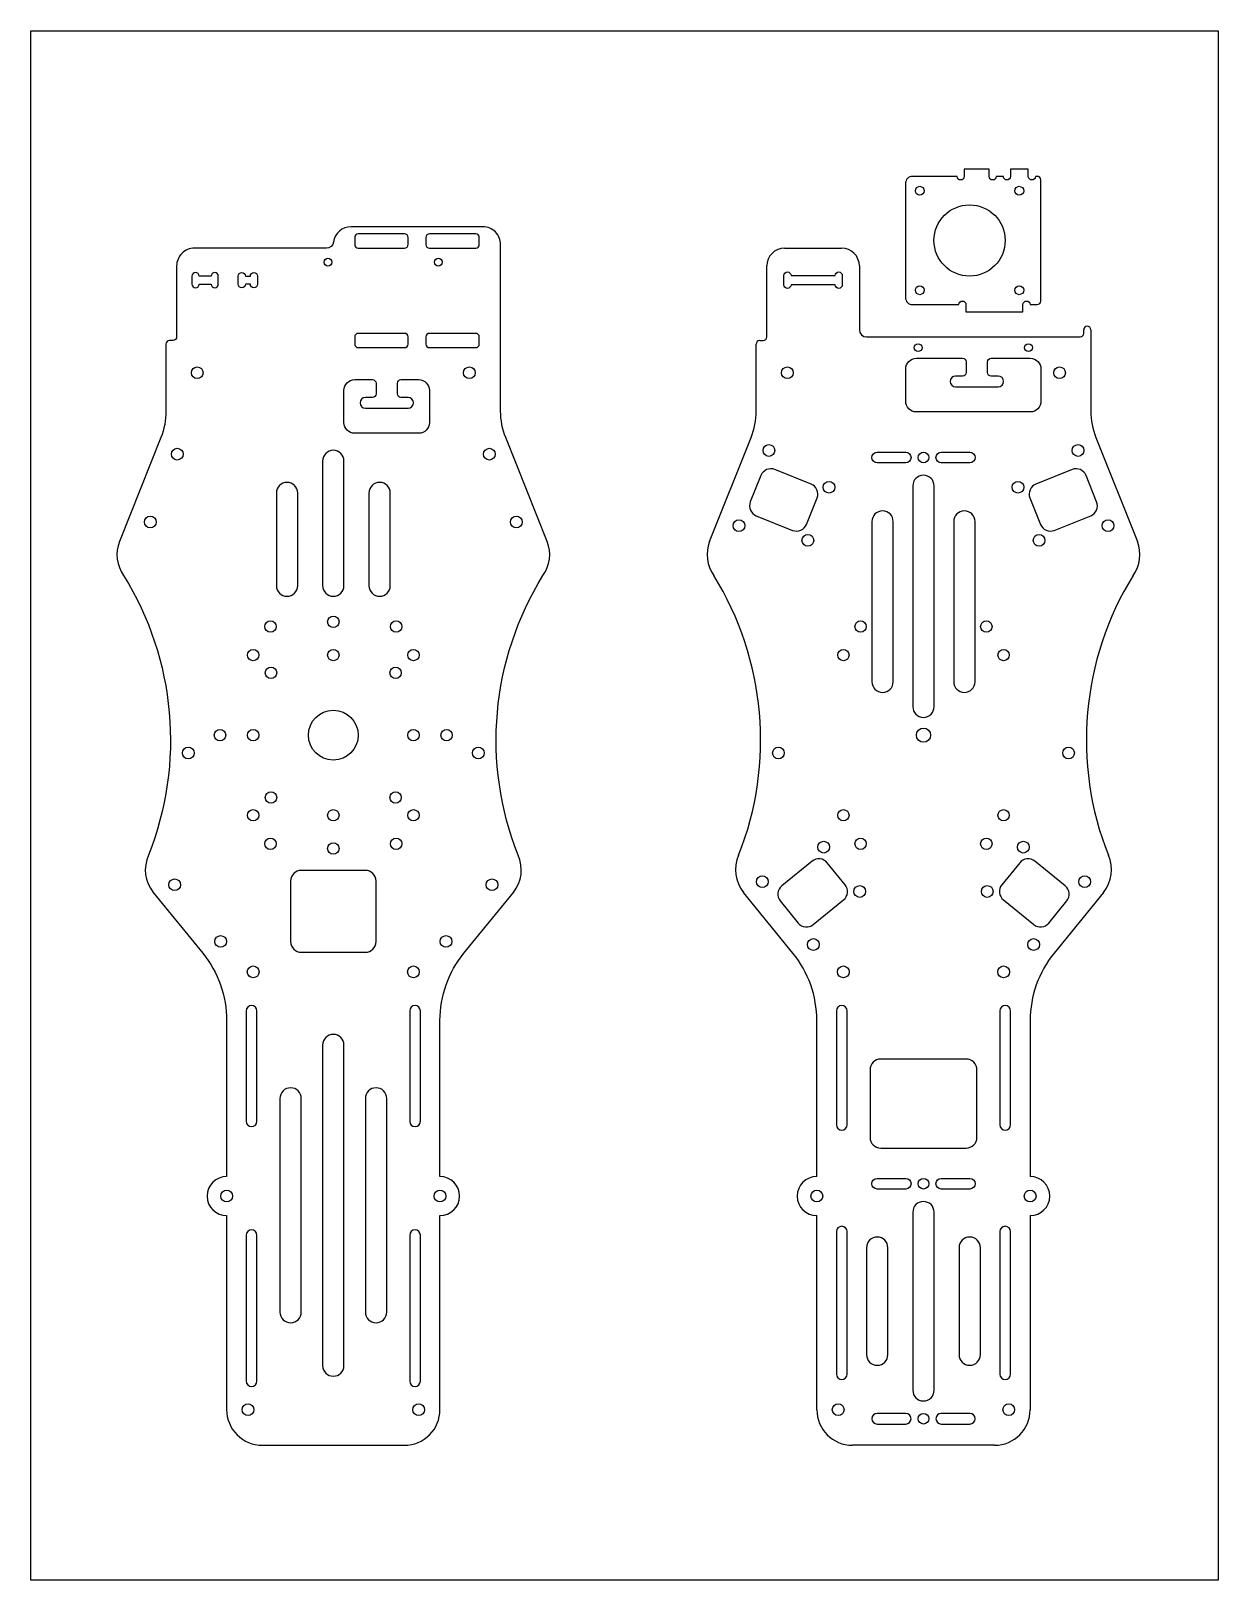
# Model space of a CAD drawing. Extents: x 106949 to 107283, y -63146 to -62711.
import ezdxf

# ---------------------------------------------------------------- set-up
doc = ezdxf.new("R2010")
doc.units = 0
doc.layers.add('桐木', color=3, linetype='CONTINUOUS')
doc.layers.add('金属', color=5, linetype='CONTINUOUS')

msp = doc.modelspace()

# ---------------------------------------------------------------- linework, layer by layer
at = {"layer": '桐木', "color": 0}
for points in [[(107055.19, -62771.41), (107055.19, -62769.41, 0.414214), (107054.19, -62768.41), (107041.19, -62768.41, 0.414214), (107040.19, -62769.41), (107040.19, -62771.41, 0.414214), (107041.19, -62772.41), (107054.19, -62772.41, 0.414214)], [(107075.19, -62771.41), (107075.19, -62769.41, 0.414214), (107074.19, -62768.41), (107061.19, -62768.41, 0.414214), (107060.19, -62769.41), (107060.19, -62771.41, 0.414214), (107061.19, -62772.41), (107074.19, -62772.41, 0.414214)], [(106994.49, -62780.26), (106994.49, -62782.56, 1), (106996.49, -62782.56), (106999.89, -62782.56, 1), (107001.89, -62782.56), (107001.89, -62780.26, 1), (106999.89, -62780.26), (106996.49, -62780.26, 1)], [(107012.89, -62782.56, -1), (107010.89, -62782.56), (107009.49, -62782.56, -1), (107007.49, -62782.56), (107007.49, -62780.26, -1), (107009.49, -62780.26), (107010.89, -62780.26, -1), (107012.89, -62780.26), (107012.89, -62780.26)], [(107177.14, -62782.71, -1), (107175.14, -62782.71), (107162.74, -62782.71, -1), (107160.74, -62782.71), (107160.74, -62780.11, -1), (107162.74, -62780.11), (107175.14, -62780.11, -1), (107177.14, -62780.11)], [(107055.19, -62799.35), (107055.19, -62797.35, 0.414214), (107054.19, -62796.35), (107041.19, -62796.35, 0.414214), (107040.19, -62797.35), (107040.19, -62799.35, 0.414214), (107041.19, -62800.35), (107054.19, -62800.35, 0.414214)], [(107075.19, -62799.35), (107075.19, -62797.35, 0.414214), (107074.19, -62796.35), (107061.19, -62796.35, 0.414214), (107060.19, -62797.35), (107060.19, -62799.35, 0.414214), (107061.19, -62800.35), (107074.19, -62800.35, 0.414214)], [(107031.19, -62867.2, 1), (107037.19, -62867.2), (107037.19, -62832.2, 1), (107031.19, -62832.2)], [(107194.94, -62829.7, -1), (107194.94, -62832.7), (107186.94, -62832.7, -1), (107186.94, -62829.7)], [(107204.94, -62832.7, -1), (107204.94, -62829.7), (107212.94, -62829.7, -1), (107212.94, -62832.7)], [(107158.17, -62834.6, 0.414214), (107154.27, -62836.27), (107151.31, -62843.7, 0.414214), (107152.99, -62847.6), (107163.2, -62851.67, 0.414214), (107167.1, -62850), (107170.06, -62842.56, 0.414214), (107168.39, -62838.67)], [(107196.94, -62901.2, 1), (107202.94, -62901.2), (107202.94, -62839.2, 1), (107196.94, -62839.2)], [(107241.72, -62834.6), (107231.5, -62838.67, 0.414214), (107229.83, -62842.56), (107232.79, -62850, 0.414214), (107236.69, -62851.67), (107246.9, -62847.6, 0.414214), (107248.58, -62843.7), (107245.62, -62836.27, 0.414214)], [(107018.19, -62841.2), (107018.19, -62867.2, 1), (107024.19, -62867.2), (107024.19, -62841.2, 1)], [(107044.19, -62841.2), (107044.19, -62867.2, 1), (107050.19, -62867.2), (107050.19, -62841.2, 1)], [(107185.44, -62849.2), (107185.44, -62894.2, 1), (107191.44, -62894.2), (107191.44, -62849.2, 1)], [(107208.44, -62849.2), (107208.44, -62894.2, 1), (107214.44, -62894.2), (107214.44, -62849.2, 1)], [(107164.75, -62961.96, 0.414214), (107168.97, -62962.4), (107177.51, -62955.46, 0.414214), (107177.94, -62951.24), (107172.9, -62945.03, 0.414214), (107168.68, -62944.59), (107160.14, -62951.53, 0.414214), (107159.71, -62955.75)], [(107240.18, -62955.75, 0.414214), (107239.75, -62951.53), (107231.21, -62944.59, 0.414214), (107226.99, -62945.03), (107221.94, -62951.24, 0.414214), (107222.38, -62955.46), (107230.92, -62962.4, 0.414214), (107235.14, -62961.96)], [(107043.19, -62947.18), (107025.19, -62947.18, 0.414214), (107022.19, -62950.18), (107022.19, -62967.18, 0.414214), (107025.19, -62970.18), (107043.19, -62970.18, 0.414214), (107046.19, -62967.18), (107046.19, -62950.18, 0.414214)], [(107009.73, -63017.65, 1), (107012.73, -63017.65), (107012.73, -62986.65, 1), (107009.73, -62986.65)], [(107058.65, -63017.65), (107058.65, -62986.65, 1), (107055.65, -62986.65), (107055.65, -63017.65, 1)], [(107178.49, -63018.65), (107178.49, -62986.65, 1), (107175.49, -62986.65), (107175.49, -63018.65, 1)], [(107221.4, -63018.65, 1), (107224.4, -63018.65), (107224.4, -62986.65, 1), (107221.4, -62986.65)], [(107031.19, -63086.25, 1), (107037.19, -63086.25), (107037.19, -62996.25, 1), (107031.19, -62996.25)], [(107214.94, -63022.18), (107214.94, -63003.18, 0.414214), (107211.94, -63000.18), (107187.94, -63000.18, 0.414214), (107184.94, -63003.18), (107184.94, -63022.18, 0.414214), (107187.94, -63025.18), (107211.94, -63025.18, 0.414214)], [(107019.19, -63011.25), (107019.19, -63071.25, 1), (107025.19, -63071.25), (107025.19, -63011.25, 1)], [(107043.19, -63011.25), (107043.19, -63071.25, 1), (107049.19, -63071.25), (107049.19, -63011.25, 1)], [(107194.94, -63033.68, -1), (107194.94, -63036.68), (107186.94, -63036.68, -1), (107186.94, -63033.68)], [(107204.94, -63036.68, -1), (107204.94, -63033.68), (107212.94, -63033.68, -1), (107212.94, -63036.68)], [(107202.94, -63043.18, 1), (107196.94, -63043.18), (107196.94, -63093.18, 1), (107202.94, -63093.18)], [(107178.49, -63048.65, 1), (107175.49, -63048.65), (107175.49, -63088.65, 1), (107178.49, -63088.65)], [(107189.94, -63083.18), (107189.94, -63053.18, 1), (107183.94, -63053.18), (107183.94, -63083.18, 1)], [(107215.94, -63083.18), (107215.94, -63053.18, 1), (107209.94, -63053.18), (107209.94, -63083.18, 1)], [(107221.4, -63048.65), (107221.4, -63088.65, 1), (107224.4, -63088.65), (107224.4, -63048.65, 1)], [(107194.94, -63102.68, 1), (107194.94, -63099.68), (107186.94, -63099.68, 1), (107186.94, -63102.68)], [(107204.94, -63099.68, 1), (107204.94, -63102.68), (107212.94, -63102.68, 1), (107212.94, -63099.68)]]:
    msp.add_lwpolyline(points, format="xyb", close=True, dxfattribs=at)
for points in [[(107220.94, -62811.35, 1), (107220.94, -62808.35), (107218.94, -62808.35, -0.414214), (107217.94, -62807.35), (107217.94, -62804.35, -0.414214), (107218.94, -62803.35), (107229.94, -62803.35, -0.414214), (107232.94, -62806.35), (107232.94, -62815.41, -0.414214), (107229.94, -62818.41), (107197.94, -62818.41, -0.414214), (107194.94, -62815.41), (107194.94, -62806.35, -0.414214), (107197.94, -62803.35), (107210.94, -62803.35, -0.414214), (107211.94, -62804.35), (107211.94, -62807.35, -0.414214), (107210.94, -62808.35), (107208.94, -62808.35, 1), (107208.94, -62811.35), (107220.94, -62811.35)], [(107055.19, -62817.35, 1), (107055.19, -62814.35), (107053.19, -62814.35, -0.414214), (107052.19, -62813.35), (107052.19, -62810.35, -0.414214), (107053.19, -62809.35), (107058.19, -62809.35, -0.414214), (107061.19, -62812.35), (107061.19, -62821.41, -0.414214), (107058.19, -62824.41), (107040.19, -62824.41, -0.414214), (107037.19, -62821.41), (107037.19, -62812.35, -0.414214), (107040.19, -62809.35), (107045.19, -62809.35, -0.414214), (107046.19, -62810.35), (107046.19, -62813.35, -0.414214), (107045.19, -62814.35), (107043.19, -62814.35, 1), (107043.19, -62817.35), (107055.19, -62817.35)], [(107012.73, -63049.65, 1), (107009.73, -63049.65), (107009.73, -63090.65, 1), (107012.73, -63090.65), (107012.73, -63049.65)], [(107055.65, -63049.65), (107055.65, -63090.65, 1), (107058.65, -63090.65), (107058.65, -63049.65, 1), (107055.65, -63049.65)]]:
    msp.add_lwpolyline(points, format="xyb", dxfattribs=at)
for centre, radius in [((107198.91, -62756.3), 1.25), ((107226.84, -62756.3), 1.25), ((107212.88, -62770.26), 10), ((107032.69, -62776.35), 1.1), ((107063.69, -62776.35), 1.1), ((107198.91, -62784.23), 1.25), ((107226.84, -62784.23), 1.25), ((107198.44, -62800.35), 1.1), ((107229.44, -62800.35), 1.1), ((106995.97, -62807.41), 1.65), ((107072.41, -62807.41), 1.65), ((107161.72, -62807.41), 1.65), ((107238.16, -62807.41), 1.65), ((106990.36, -62830.28), 1.65), ((107078.02, -62830.28), 1.65), ((107156.53, -62829.24), 1.65), ((107243.36, -62829.24), 1.65), ((107199.94, -62831.2), 1.5), ((107173.41, -62839.56), 1.65), ((107226.48, -62839.56), 1.65), ((106982.78, -62849.33), 1.65), ((107085.6, -62849.33), 1.65), ((107148.11, -62850.37), 1.65), ((107251.78, -62850.37), 1.65), ((107167.47, -62854.48), 1.65), ((107232.42, -62854.48), 1.65), ((107034.19, -62877.38), 1.6), ((107016.54, -62878.7), 1.6), ((107051.85, -62878.7), 1.6), ((107182.29, -62878.7), 1.6), ((107217.6, -62878.7), 1.6), ((107011.69, -62886.7), 1.6), ((107034.19, -62886.7), 1.6), ((107056.69, -62886.7), 1.6), ((107177.44, -62886.7), 1.6), ((107222.44, -62886.7), 1.6), ((107016.69, -62891.7), 1.6), ((107051.69, -62891.7), 1.6), ((107034.19, -62909.2), 7), ((107199.94, -62909.2), 2), ((107002.37, -62909.2), 1.6), ((107011.69, -62909.2), 1.6), ((107056.69, -62909.2), 1.6), ((107066.01, -62909.2), 1.6), ((106993.45, -62914.2), 1.65), ((107074.93, -62914.2), 1.65), ((107159.2, -62914.2), 1.65), ((107240.69, -62914.2), 1.65), ((107016.69, -62926.7), 1.6), ((107051.69, -62926.7), 1.6), ((107011.69, -62931.7), 1.6), ((107034.19, -62931.7), 1.6), ((107056.69, -62931.7), 1.6), ((107177.44, -62931.7), 1.6), ((107222.44, -62931.7), 1.6), ((107016.54, -62939.7), 1.6), ((107034.19, -62941.02), 1.6), ((107051.85, -62939.7), 1.6), ((107171.91, -62940.65), 1.65), ((107182.29, -62939.7), 1.6), ((107217.6, -62939.7), 1.6), ((107227.98, -62940.65), 1.65), ((106989.62, -62951.22), 1.65), ((107078.76, -62951.22), 1.65), ((107154.67, -62950.35), 1.65), ((107245.22, -62950.35), 1.65), ((107182.04, -62953.1), 1.65), ((107217.85, -62953.1), 1.65), ((107002.55, -62967.13), 1.65), ((107065.83, -62967.13), 1.65), ((107169.02, -62968), 1.65), ((107230.87, -62968), 1.65), ((107011.69, -62975.68), 1.65), ((107056.69, -62975.68), 1.65), ((107177.44, -62975.68), 1.65), ((107222.44, -62975.68), 1.65), ((107004.23, -63038.65), 1.65), ((107064.15, -63038.65), 1.65), ((107169.99, -63038.65), 1.65), ((107199.94, -63035.18), 1.5), ((107229.9, -63038.65), 1.65), ((107010.23, -63098.65), 1.65), ((107058.15, -63098.65), 1.65), ((107175.99, -63098.65), 1.65), ((107223.9, -63098.65), 1.65), ((107199.94, -63101.18), 1.5)]:
    msp.add_circle(centre, radius, dxfattribs=at)
at = {"layer": '金属', "color": 0}
for p, q in [((107160.94, -62772.41), (107176.94, -62772.41)), ((107155.94, -62797.35), (107155.94, -62777.41)), ((107181.94, -62777.41), (107181.94, -62795.35)), ((107153.94, -62798.35), (107154.94, -62798.35)), ((107183.94, -62797.35), (107243.94, -62797.35)), ((107244.94, -62796.35), (107244.94, -62795.35)), ((107246.94, -62795.35), (107246.94, -62818.2)), ((107152.94, -62818.2), (107152.94, -62799.35)), ((107139.88, -62854.82), (107151.52, -62825.6)), ((107248.37, -62825.6), (107260.01, -62854.82)), ((107163.26, -62970.43), (107149.38, -62953.36)), ((107250.51, -62953.36), (107236.63, -62970.43)), ((107169.99, -63033.15), (107169.99, -62989.36)), ((107229.9, -62989.36), (107229.9, -63033.15)), ((107169.99, -63098.65), (107169.99, -63044.15)), ((107229.9, -63044.15), (107229.9, -63098.65)), ((107219.9, -63108.65), (107179.99, -63108.65))]:
    msp.add_line(p, q, dxfattribs=at)
msp.add_lwpolyline([(106949.28, -62711.42), (107282.66, -62711.42), (107282.66, -63146.49), (106949.28, -63146.49)], close=True, dxfattribs=at)
for points in [[(107218.38, -62752.26), (107218.38, -62750.26), (107211.38, -62750.26), (107211.38, -62752.26, -1), (107209.38, -62752.26), (107196.88, -62752.26, 0.414214), (107194.88, -62754.26), (107194.88, -62786.26, 0.414214), (107196.88, -62788.26), (107209.88, -62788.26, -1), (107211.88, -62788.26), (107211.88, -62790.26), (107227.88, -62790.26), (107227.88, -62788.26, -1), (107229.88, -62788.26), (107231.88, -62788.26, 0.414214), (107232.88, -62787.26), (107232.88, -62753.26, 0.414214), (107231.88, -62752.26), (107231.38, -62752.26, -1), (107229.38, -62752.26), (107229.38, -62750.26), (107224.38, -62750.26), (107224.38, -62752.26, -1), (107222.38, -62752.26), (107220.38, -62752.26, -1), (107218.38, -62752.26)], [(107093.08, -62864.35, 0.255902), (107094.25, -62854.82), (107082.61, -62825.6, -0.095066), (107081.19, -62818.2), (107081.19, -62771.41, 0.414214), (107076.19, -62766.41), (107039.19, -62766.41, 0.372825), (107034.24, -62770.7, -0.372825), (107032.26, -62772.41), (106995.19, -62772.41, 0.414214), (106990.19, -62777.41), (106990.19, -62797.35, -0.414214), (106989.19, -62798.35), (106988.19, -62798.35, 0.414214), (106987.19, -62799.35), (106987.19, -62818.2, -0.095066), (106985.77, -62825.6), (106974.13, -62854.82, 0.255902), (106975.3, -62864.35, -0.237284), (106982.27, -62942.94, 0.283716), (106983.63, -62953.36), (106997.51, -62970.43, -0.172321), (107004.23, -62989.36), (107004.23, -63033.15, 1), (107004.23, -63044.15), (107004.23, -63098.65, 0.414214), (107014.23, -63108.65), (107054.15, -63108.65, 0.414214), (107064.15, -63098.65), (107064.15, -63044.15, 1), (107064.15, -63033.15), (107064.15, -62989.36, -0.172321), (107070.87, -62970.43), (107084.75, -62953.36, 0.283716), (107086.11, -62942.94, -0.237284), (107093.08, -62864.35)]]:
    msp.add_lwpolyline(points, format="xyb", dxfattribs=at)
for centre, radius, start, end in [((107160.94, -62777.41), 5, 90, 180), ((107176.94, -62777.41), 5, 0, 90), ((107153.94, -62799.35), 1, 90, 180), ((107154.94, -62797.35), 1, 270, 0), ((107183.94, -62795.35), 2, 180, 270), ((107243.94, -62796.35), 1, 270, 360), ((107245.94, -62795.35), 1, 0, 180), ((107132.94, -62818.2), 20, 338.2778, 0), ((107266.94, -62818.2), 20, 180, 201.7222), ((107149.17, -62858.52), 10, 158.2778, 215.6941), ((107250.72, -62858.52), 10, 324.3059, 21.7222), ((107066.4, -62910.58), 87.81, 338.3738, 31.7678), ((107333.49, -62910.58), 87.81, 148.2322, 201.6262), ((107157.14, -62947.05), 10, 155.7509, 219.109), ((107242.75, -62947.05), 10, 320.891, 24.2491), ((107139.99, -62989.36), 30, 0, 39.109), ((107259.9, -62989.36), 30, 140.891, 180), ((107169.99, -63038.65), 5.5, 90, 270), ((107229.9, -63038.65), 5.5, 270, 90), ((107179.99, -63098.65), 10, 180, 270), ((107219.9, -63098.65), 10, 270, 0)]:
    msp.add_arc(centre, radius, start, end, dxfattribs=at)

doc.saveas('drawing.dxf')
